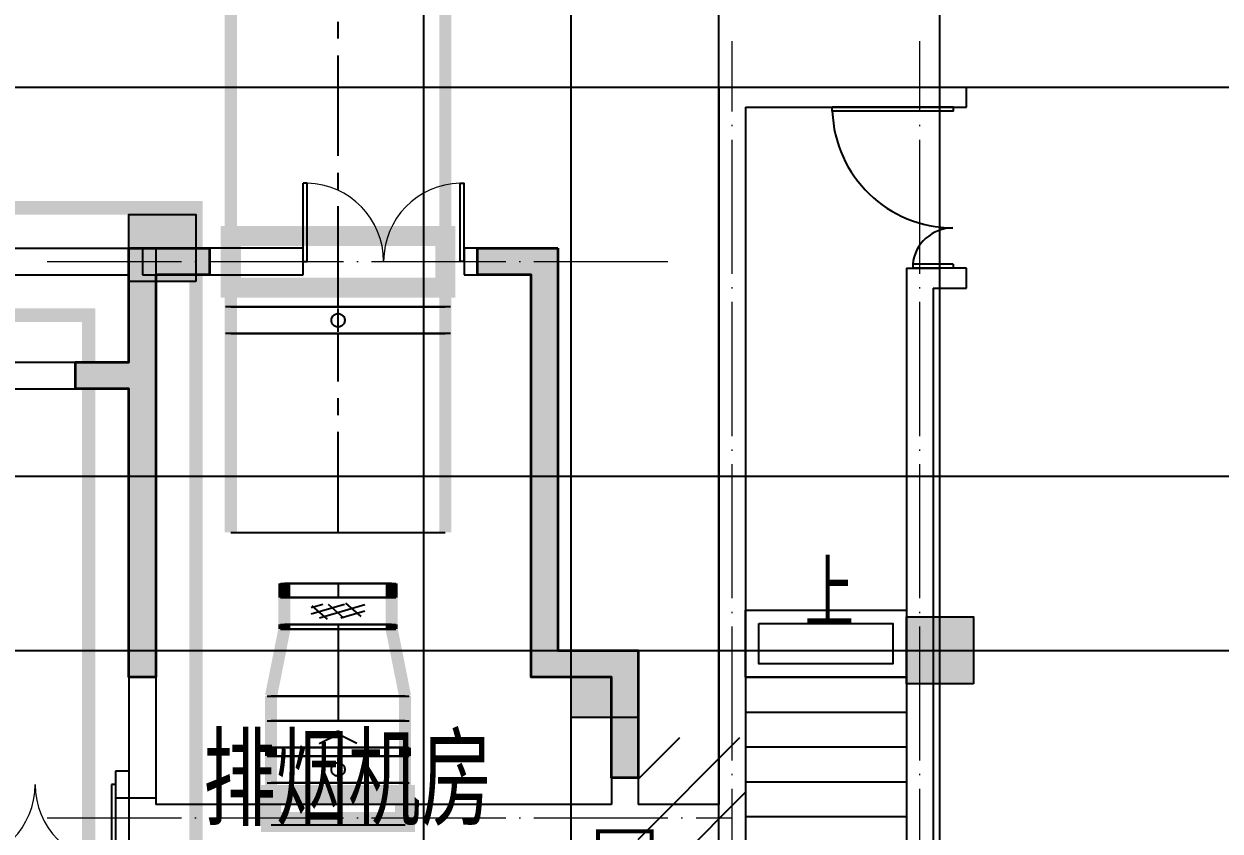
# Model space of a CAD drawing. Extents: x 369444 to 684549, y -549309 to 575337.
# Drawn here: x 479291 to 488215, y 320709 to 326729 of the extents above; entities that cross this region are included whole.
import ezdxf

# ---------------------------------------------------------------- set-up
doc = ezdxf.new("R2010")
doc.units = 0
doc.header["$LTSCALE"] = 1000
doc.header["$MEASUREMENT"] = 0
for name, pattern in [('CENTER2', [1.125, 0.75, -0.125, 0.125, -0.125]), ('DASH', [0.35, 0.25, -0.1]), ('DOTE', [2.42, 2, -0.2, 0.02, -0.2])]:
    doc.linetypes.add(name, pattern=pattern)
for name, color, linetype in [('1-标高箭头', 3, 'Continuous'), ('COLUMN', 9, 'Continuous'), ('DOTE', 1, 'Continuous'), ('DUCT-排烟中心线', 5, 'CENTER2'), ('DUCT-排烟法兰', 4, 'Continuous'), ('DUCT-排烟管', 2, 'Continuous'), ('DUCT-排烟管端线', 4, 'Continuous'), ('DUCT-排烟阀门', 7, 'Continuous'), ('STAIR', 2, 'Continuous'), ('WALL', 9, 'Continuous'), ('WINDOW', 4, 'Continuous'), ('填充', 8, 'Continuous'), ('排水', 61, 'Continuous'), ('砼墙', 151, 'Continuous'), ('立面填充1图层', 8, 'Continuous'), ('防火分区线', 7, 'Continuous'), ('颜洞口', 1, 'Continuous'), ('风管标注', 3, 'Continuous')]:
    doc.layers.add(name, color=color, linetype=linetype)
doc.layers.add('DOTE2', color=122, linetype='DOTE', lineweight=9)
doc.layers.add('TEXT', color=7, linetype='Continuous', lineweight=13)
doc.styles.add('_HZTXT', font='txt.shx', dxfattribs={"width": 0.8, "bigfont": 'HZTXT.shx'})
doc.styles.add('_TCH_DIM', font='SIMPLEX', dxfattribs={"bigfont": 'GBCBIG'})

# ---------------------------------------------------------------- blocks, each defined once
blk = doc.blocks.new('$DorLib2D$00000002')
for p, q in [((-0.5, 0), (-0.5, 0.4875)), ((-0.475, 0.4875), (-0.5, 0.4875)), ((-0.475, 0), (-0.475, 0.4875)), ((0.475, 0), (0.475, 0.4875)), ((0.475, 0.4875), (0.5, 0.4875)), ((0.5, 0), (0.5, 0.4875)), ((-0.5, 0), (-0.475, 0)), ((0.5, 0), (0.475, 0))]:
    blk.add_line(p, q)
at = {"lineweight": 13}
for centre, start, end in [((-0.4875, 0), 0, 88.53072), ((0.4875, 0), 91.46928, 180)]:
    blk.add_arc(centre, 0.4875, start, end, dxfattribs=at)
blk = doc.blocks.new('$DorLib2D$00000225')
at = {"color": 0}
for p, q in [((0.475, -0.0014), (0.475, 0.7521)), ((0.475, 0.7521), (0.5, 0.7521)), ((0.5, -0.0014), (0.5, 0.7521)), ((-0.5, 0), (-0.5, 0.252)), ((-0.475, 0.252), (-0.5, 0.252)), ((-0.475, 0), (-0.475, 0.252)), ((-0.475, 0), (-0.5, 0)), ((0.475, -0.0014), (0.5, -0.0014))]:
    blk.add_line(p, q, dxfattribs=at)
for centre, radius, start, end in [((0.5046, -0.0019), 0.7546, 92.24927, 179.72377), ((-0.5008, 0.0026), 0.2508, 359.78987, 84.09744)]:
    blk.add_arc(centre, radius, start, end, dxfattribs=at)
blk = doc.blocks.new('A$C1A4D5ED0')
at = {"layer": '填充'}
h = blk.add_hatch(color=256, dxfattribs=at)
h.dxf.hatch_style = 1
h.paths.add_polyline_path([(38400, 10550), (38400, 10350), (38000, 10350), (38000, 9500), (38000, 7350), (37800, 7350), (37800, 9500), (37400, 9500), (37400, 9700), (37800, 9700), (37800, 10550)])
h = blk.add_hatch(color=256, dxfattribs=at)
h.dxf.hatch_style = 1
h.paths.add_polyline_path([(41000, 10550), (41000, 7550), (41600, 7550), (41600, 6600), (41400, 6600), (41400, 7350), (40800, 7350), (40800, 10350), (40400, 10350), (40400, 10550)])
at = {"layer": '砼墙', "lineweight": 35, "ltscale": 1}
for points in [[(38400, 10550), (38400, 10350), (38000, 10350), (38000, 9500), (38000, 7350), (37800, 7350), (37800, 9500), (37400, 9500), (37400, 9700), (37800, 9700), (37800, 10550)], [(41000, 10550), (41000, 7550), (41600, 7550), (41600, 6600), (41400, 6600), (41400, 7350), (40800, 7350), (40800, 10350), (40400, 10350), (40400, 10550)]]:
    blk.add_lwpolyline(points, close=True, dxfattribs=at)
blk = doc.blocks.new('column500')
h = blk.add_hatch(color=0)
h.dxf.hatch_style = 1
h.paths.add_polyline_path([(-216380.9, -381439.9), (-215880.9, -381439.9), (-215880.9, -380939.9), (-216380.9, -380939.9)])
at = {"color": 0}
blk.add_lwpolyline([(-216380.9, -381439.9), (-215880.9, -381439.9), (-215880.9, -380939.9), (-216380.9, -380939.9)], close=True, dxfattribs=at)
blk = doc.blocks.new('N-风管')
at = {"layer": 'DUCT-排烟中心线', "color": 0}
for p, q in [((38489317590.668167, 3905419092.308393), (38489317590.668159, 3905432579.813694)), ((38489317590.668167, 3905417410.27163), (38489317590.668167, 3905418892.108393)), ((38489317590.668167, 3905417030.171629), (38489317590.668167, 3905416924.431392)), ((38489317590.668167, 3905416724.031393), (38489317590.668167, 3905416689.456676)), ((38489317590.668167, 3905416689.456676), (38489317590.668167, 3905416189.456676)), ((38489317590.668167, 3905416189.456676), (38489317590.668167, 3905416006.251187)), ((38489317590.668167, 3905415805.851188), (38489317590.668167, 3905415742.248889)), ((38489317590.668167, 3905415541.848889), (38489317590.668167, 3905415230.37163)), ((38489317590.668167, 3905415541.848889), (38489317590.668167, 3905415230.37163))]:
    blk.add_line(p, q, dxfattribs=at)
at = {"layer": 'DUCT-排烟法兰', "color": 0}
for p, q in [((38489318430.668167, 3905419092.408393), (38489316750.668167, 3905419092.408393)), ((38489318430.668167, 3905418892.208393), (38489316750.668167, 3905418892.208393)), ((38489317160.668167, 3905417030.271629), (38489318020.668167, 3905417030.271629)), ((38489317160.668167, 3905416924.331392), (38489318020.668167, 3905416924.331392)), ((38489317160.668167, 3905416724.131392), (38489318020.668167, 3905416724.131392)), ((38489317160.668167, 3905416689.356677), (38489318020.668167, 3905416689.356677)), ((38489317060.668167, 3905416189.556677), (38489318120.668167, 3905416189.556677)), ((38489317060.668167, 3905415742.148889), (38489318120.668167, 3905415742.148889)), ((38489317060.668167, 3905415541.948889), (38489318120.668167, 3905415541.948889)), ((38489317060.668167, 3905415541.948889), (38489318120.668167, 3905415541.948889))]:
    blk.add_line(p, q, dxfattribs=at)
at = {"layer": 'DUCT-排烟法兰', "color": 0, "linetype": 'ByBlock'}
for p, q in [((38489317060.668167, 3905416006.151187), (38489318120.668167, 3905416006.151187)), ((38489317060.668167, 3905415805.951188), (38489318120.668167, 3905415805.951188))]:
    blk.add_line(p, q, dxfattribs=at)
at = {"layer": 'DUCT-排烟管', "color": 0, "const_width": 90}
for points in [[(38489316790.668159, 3905432579.813694), (38489316790.668167, 3905419092.308392)], [(38489318390.668167, 3905419092.308393), (38489318390.668159, 3905432579.813695)], [(38489316790.668167, 3905418892.308393), (38489316790.668167, 3905419092.308393)], [(38489318390.668167, 3905419092.308393), (38489318390.668167, 3905418892.308393)], [(38489316790.668167, 3905418892.108393), (38489316790.668167, 3905417410.27163)], [(38489318390.668167, 3905417410.27163), (38489318390.668167, 3905418892.108393)], [(38489317190.668167, 3905417030.171629), (38489317190.668167, 3905416924.431392)], [(38489317990.668167, 3905416924.431392), (38489317990.668167, 3905417030.171629)], [(38489317190.668167, 3905416724.231392), (38489317190.668167, 3905416924.231392)], [(38489317990.668167, 3905416924.231392), (38489317990.668167, 3905416724.231392)], [(38489317190.668167, 3905416689.456676), (38489317090.668167, 3905416189.456676)], [(38489317190.668167, 3905416724.031393), (38489317190.668167, 3905416689.456676)], [(38489317990.668167, 3905416689.456676), (38489317990.668167, 3905416724.031393)], [(38489317990.668167, 3905416689.456676), (38489318090.668167, 3905416189.456676)], [(38489317090.668167, 3905416189.456676), (38489317090.668167, 3905416006.251187)], [(38489318090.668167, 3905416006.251187), (38489318090.668167, 3905416189.456676)], [(38489317090.668167, 3905415806.051188), (38489317090.668167, 3905416006.051188)], [(38489318090.668167, 3905416006.051188), (38489318090.668167, 3905415806.051188)], [(38489317090.668167, 3905415805.851188), (38489317090.668167, 3905415742.248889)], [(38489318090.668167, 3905415742.248889), (38489318090.668167, 3905415805.851188)], [(38489317090.668167, 3905415542.048889), (38489317090.668167, 3905415742.048889)], [(38489318090.668167, 3905415742.048889), (38489318090.668167, 3905415542.048889)], [(38489317090.668167, 3905415541.848889), (38489317090.668167, 3905415230.37163)], [(38489317090.668167, 3905415541.848889), (38489317090.668167, 3905415230.37163)], [(38489318090.668167, 3905415230.37163), (38489318090.668167, 3905415541.848889)], [(38489318090.668167, 3905415230.37163), (38489318090.668167, 3905415541.848889)]]:
    blk.add_lwpolyline(points, dxfattribs=at)
at = {"layer": 'DUCT-排烟管端线', "color": 0}
for p, q in [((38489316790.668167, 3905419092.308392), (38489318390.668167, 3905419092.308393)), ((38489318390.668167, 3905419092.308393), (38489316790.668167, 3905419092.308393)), ((38489318390.668167, 3905418892.308393), (38489316790.668167, 3905418892.308393)), ((38489318390.668167, 3905418892.108393), (38489316790.668167, 3905418892.108393)), ((38489316790.668167, 3905417410.27163), (38489318390.668167, 3905417410.27163)), ((38489317990.668167, 3905417030.171629), (38489317190.668167, 3905417030.171629)), ((38489317190.668167, 3905416924.431392), (38489317990.668167, 3905416924.431392)), ((38489317990.668167, 3905416924.231392), (38489317190.668167, 3905416924.231392)), ((38489317990.668167, 3905416724.231392), (38489317190.668167, 3905416724.231392)), ((38489317990.668167, 3905416724.031393), (38489317190.668167, 3905416724.031393)), ((38489317190.668167, 3905416689.456676), (38489317990.668167, 3905416689.456676)), ((38489317990.668167, 3905416689.456676), (38489317190.668167, 3905416689.456676)), ((38489318090.668167, 3905416189.456676), (38489317090.668167, 3905416189.456676)), ((38489317090.668167, 3905416189.456676), (38489318090.668167, 3905416189.456676)), ((38489317090.668167, 3905416006.251187), (38489318090.668167, 3905416006.251187)), ((38489317090.668167, 3905416006.051188), (38489318090.668167, 3905416006.051188)), ((38489317090.668167, 3905415806.051188), (38489318090.668167, 3905415806.051188)), ((38489318090.668167, 3905415805.851188), (38489317090.668167, 3905415805.851188)), ((38489317090.668167, 3905415742.248889), (38489318090.668167, 3905415742.248889)), ((38489318090.668167, 3905415742.048889), (38489317090.668167, 3905415742.048889)), ((38489318090.668167, 3905415542.048889), (38489317090.668167, 3905415542.048889)), ((38489318090.668167, 3905415541.848889), (38489317090.668167, 3905415541.848889)), ((38489318090.668167, 3905415541.848889), (38489317090.668167, 3905415541.848889)), ((38489317090.668167, 3905415230.37163), (38489318090.668167, 3905415230.37163)), ((38489317090.668167, 3905415230.37163), (38489318090.668167, 3905415230.37163))]:
    blk.add_line(p, q, dxfattribs=at)
at = {"layer": 'DUCT-排烟阀门', "color": 0}
for p, q in [((38489317590.668167, 3905418904.808393), (38489317590.668167, 3905419079.808393)), ((38489317540.76683, 3905418995.447918), (38489317541.553802, 3905419001.677458)), ((38489317540.76683, 3905418989.168866), (38489317540.76683, 3905418995.447918)), ((38489317541.553802, 3905418982.939327), (38489317540.76683, 3905418989.168866)), ((38489317541.553802, 3905419001.677458), (38489317543.115341, 3905419007.759242)), ((38489317543.115341, 3905418976.857543), (38489317541.553802, 3905418982.939327)), ((38489317543.115341, 3905419007.759242), (38489317545.426811, 3905419013.597357)), ((38489317545.426811, 3905418971.019428), (38489317543.115341, 3905418976.857543)), ((38489317545.426811, 3905419013.597357), (38489317548.451767, 3905419019.099732)), ((38489317548.451767, 3905418965.517053), (38489317545.426811, 3905418971.019428)), ((38489317548.451767, 3905419019.099732), (38489317552.142502, 3905419024.179592)), ((38489317552.142502, 3905418960.437193), (38489317548.451767, 3905418965.517053)), ((38489317552.142502, 3905419024.179592), (38489317556.440811, 3905419028.756824)), ((38489317556.440811, 3905418955.859961), (38489317552.142502, 3905418960.437193)), ((38489317556.440811, 3905419028.756824), (38489317561.278908, 3905419032.759242)), ((38489317561.278908, 3905419032.759242), (38489317566.580482, 3905419036.123726)), ((38489317566.580482, 3905419036.123726), (38489317572.26194, 3905419038.797217)), ((38489317572.26194, 3905419038.797217), (38489317578.233673, 3905419040.737551)), ((38489317578.233673, 3905419040.737551), (38489317584.401497, 3905419041.914127)), ((38489317584.401497, 3905419041.914127), (38489317590.668167, 3905419042.308393)), ((38489317590.668167, 3905419042.308393), (38489317596.93483, 3905419041.914128)), ((38489317596.93483, 3905419041.914128), (38489317603.102661, 3905419040.737551)), ((38489317603.102661, 3905419040.737551), (38489317609.074387, 3905419038.797217)), ((38489317609.074387, 3905419038.797217), (38489317614.755852, 3905419036.123727)), ((38489317614.755852, 3905419036.123727), (38489317620.057426, 3905419032.759243)), ((38489317620.057426, 3905419032.759243), (38489317624.895523, 3905419028.756824)), ((38489317624.895523, 3905419028.756824), (38489317629.193832, 3905419024.179592)), ((38489317629.193832, 3905418960.437193), (38489317624.895523, 3905418955.859961)), ((38489317629.193832, 3905419024.179592), (38489317632.88456, 3905419019.099732)), ((38489317632.88456, 3905418965.517053), (38489317629.193832, 3905418960.437193)), ((38489317632.88456, 3905419019.099732), (38489317635.909523, 3905419013.597357)), ((38489317635.909523, 3905418971.019428), (38489317632.88456, 3905418965.517053)), ((38489317635.909523, 3905419013.597357), (38489317638.220993, 3905419007.759243)), ((38489317638.220993, 3905418976.857543), (38489317635.909523, 3905418971.019428)), ((38489317638.220993, 3905419007.759243), (38489317639.782532, 3905419001.677458)), ((38489317639.782532, 3905418982.939327), (38489317638.220993, 3905418976.857543)), ((38489317639.782532, 3905419001.677458), (38489317640.569504, 3905418995.447919)), ((38489317640.569504, 3905418989.168867), (38489317639.782532, 3905418982.939327)), ((38489317640.569504, 3905418995.447919), (38489317640.569504, 3905418989.168867)), ((38489317561.278908, 3905418951.857543), (38489317556.440811, 3905418955.859961)), ((38489317566.580482, 3905418948.493058), (38489317561.278908, 3905418951.857543)), ((38489317572.26194, 3905418945.819568), (38489317566.580482, 3905418948.493058)), ((38489317578.233673, 3905418943.879234), (38489317572.26194, 3905418945.819568)), ((38489317584.401497, 3905418942.702657), (38489317578.233673, 3905418943.879234)), ((38489317590.668167, 3905418942.308393), (38489317584.401497, 3905418942.702657)), ((38489317596.93483, 3905418942.702658), (38489317590.668167, 3905418942.308393)), ((38489317603.102661, 3905418943.879234), (38489317596.93483, 3905418942.702658)), ((38489317609.074387, 3905418945.819568), (38489317603.102661, 3905418943.879234)), ((38489317614.755852, 3905418948.493059), (38489317609.074387, 3905418945.819568)), ((38489317620.057426, 3905418951.857543), (38489317614.755852, 3905418948.493059)), ((38489317624.895523, 3905418955.859961), (38489317620.057426, 3905418951.857543)), ((38489317390.668167, 3905416802.8595), (38489317637.907654, 3905416874.231392)), ((38489317390.668167, 3905416849.047522), (38489317477.907654, 3905416874.231392)), ((38489317393.829659, 3905416862.624241), (38489317509.299713, 3905416762.624241)), ((38489317451.497498, 3905416774.231392), (38489317790.668167, 3905416872.141532)), ((38489317516.366783, 3905416874.231392), (38489317631.836838, 3905416774.231392)), ((38489317611.497498, 3905416774.231392), (38489317790.668167, 3905416825.953511)), ((38489317645.864151, 3905416882.356397), (38489317761.334213, 3905416782.356397)), ((38489317579.003357, 3905415924.890477), (38489317582.663696, 3905415926.713107)), ((38489317582.663696, 3905415926.713107), (38489317586.596603, 3905415927.832119)), ((38489317586.596603, 3905415927.832119), (38489317590.668167, 3905415928.209407)), ((38489317590.668167, 3905415928.209407), (38489317594.739731, 3905415927.832124)), ((38489317594.739731, 3905415927.832124), (38489317598.672638, 3905415926.713118)), ((38489317598.672638, 3905415926.713118), (38489317602.33297, 3905415924.890494)), ((38489317450.668167, 3905415836.051188), (38489317590.668167, 3905415906.051188)), ((38489317568.604469, 3905415908.095674), (38489317569.355827, 3905415912.115057)), ((38489317568.604469, 3905415904.006669), (38489317568.604469, 3905415908.095674)), ((38489317569.355827, 3905415899.987288), (38489317568.604469, 3905415904.006669)), ((38489317569.355827, 3905415912.115057), (38489317570.832947, 3905415915.927942)), ((38489317570.832947, 3905415896.174405), (38489317569.355827, 3905415899.987288)), ((38489317570.832947, 3905415915.927942), (38489317572.985527, 3905415919.404486)), ((38489317572.985527, 3905415892.697864), (38489317570.832947, 3905415896.174405)), ((38489317572.985527, 3905415919.404486), (38489317575.740273, 3905415922.426299)), ((38489317575.740273, 3905415889.676055), (38489317572.985527, 3905415892.697864)), ((38489317575.66201, 3905415906.05118), (38489317575.950348, 3905415908.978737)), ((38489317575.950348, 3905415903.123624), (38489317575.66201, 3905415906.05118)), ((38489317575.740273, 3905415922.426299), (38489317579.003357, 3905415924.890477)), ((38489317579.003357, 3905415887.211881), (38489317575.740273, 3905415889.676055)), ((38489317575.950348, 3905415908.978737), (38489317576.804283, 3905415911.793789)), ((38489317576.804283, 3905415900.308572), (38489317575.950348, 3905415903.123624)), ((38489317576.804283, 3905415911.793789), (38489317578.191002, 3905415914.388157)), ((38489317578.191002, 3905415897.714206), (38489317576.804283, 3905415900.308572)), ((38489317578.191002, 3905415914.388157), (38489317580.057213, 3905415916.662139)), ((38489317580.057213, 3905415895.440225), (38489317578.191002, 3905415897.714206)), ((38489317582.663696, 3905415885.389257), (38489317579.003357, 3905415887.211881)), ((38489317579.948036, 3905415905.540527), (38489317580.04512, 3905415907.578553)), ((38489317580.238411, 3905415903.520958), (38489317579.948036, 3905415905.540527)), ((38489317580.04512, 3905415907.578553), (38489317580.526154, 3905415909.561376)), ((38489317580.057213, 3905415916.662139), (38489317582.331192, 3905415918.528349)), ((38489317582.331192, 3905415893.574018), (38489317580.057213, 3905415895.440225)), ((38489317580.905739, 3905415901.592838), (38489317580.238411, 3905415903.520958)), ((38489317580.526154, 3905415909.561376), (38489317581.373734, 3905415911.417332)), ((38489317581.925903, 3905415899.825854), (38489317580.905739, 3905415901.592838)), ((38489317581.373734, 3905415911.417332), (38489317582.557251, 3905415913.079341)), ((38489317583.262039, 3905415898.28387), (38489317581.925903, 3905415899.825854)), ((38489317582.331192, 3905415918.528349), (38489317584.92556, 3905415919.915069)), ((38489317584.92556, 3905415892.187301), (38489317582.331192, 3905415893.574018)), ((38489317582.557251, 3905415913.079341), (38489317584.033913, 3905415914.487334)), ((38489317586.596603, 3905415884.270251), (38489317582.663696, 3905415885.389257)), ((38489317584.865852, 3905415897.022617), (38489317583.262039, 3905415898.28387)), ((38489317584.033913, 3905415914.487334), (38489317585.750351, 3905415915.590423)), ((38489317586.679382, 3905415896.08768), (38489317584.865852, 3905415897.022617)), ((38489317584.92556, 3905415919.915069), (38489317587.740608, 3905415920.769007)), ((38489317587.740608, 3905415891.333365), (38489317584.92556, 3905415892.187301)), ((38489317585.750351, 3905415915.590423), (38489317587.644531, 3905415916.348739)), ((38489317590.668167, 3905415883.892968), (38489317586.596603, 3905415884.270251)), ((38489317588.63707, 3905415895.51285), (38489317586.679382, 3905415896.08768)), ((38489317587.644531, 3905415916.348739), (38489317589.647987, 3905415916.734875)), ((38489317587.740608, 3905415920.769007), (38489317590.668167, 3905415921.057347)), ((38489317590.668167, 3905415891.045028), (38489317587.740608, 3905415891.333365)), ((38489317590.668167, 3905415895.318903), (38489317588.63707, 3905415895.51285)), ((38489317589.647987, 3905415916.734875), (38489317591.688339, 3905415916.734875)), ((38489317590.668167, 3905415921.057347), (38489317593.595734, 3905415920.76901)), ((38489317730.668167, 3905415836.051188), (38489317590.668167, 3905415906.051188)), ((38489317592.699257, 3905415895.512849), (38489317590.668167, 3905415895.318903)), ((38489317593.595734, 3905415891.333368), (38489317590.668167, 3905415891.045028)), ((38489317594.739731, 3905415884.270257), (38489317590.668167, 3905415883.892968)), ((38489317591.688339, 3905415916.734875), (38489317593.691803, 3905415916.348738)), ((38489317594.656952, 3905415896.087678), (38489317592.699257, 3905415895.512849)), ((38489317593.595734, 3905415920.76901), (38489317596.410767, 3905415919.915074)), ((38489317596.410767, 3905415892.187306), (38489317593.595734, 3905415891.333368)), ((38489317593.691803, 3905415916.348738), (38489317595.585983, 3905415915.590421)), ((38489317596.470482, 3905415897.022614), (38489317594.656952, 3905415896.087678)), ((38489317598.672638, 3905415885.389268), (38489317594.739731, 3905415884.270257)), ((38489317595.585983, 3905415915.590421), (38489317597.302422, 3905415914.487331)), ((38489317596.410767, 3905415919.915074), (38489317599.005142, 3905415918.528358)), ((38489317599.005142, 3905415893.574026), (38489317596.410767, 3905415892.187306)), ((38489317598.074303, 3905415898.283866), (38489317596.470482, 3905415897.022614)), ((38489317597.302422, 3905415914.487331), (38489317598.779083, 3905415913.079337)), ((38489317599.410431, 3905415899.82585), (38489317598.074303, 3905415898.283866)), ((38489317602.33297, 3905415887.211898), (38489317598.672638, 3905415885.389268)), ((38489317598.779083, 3905415913.079337), (38489317599.962601, 3905415911.417327)), ((38489317599.005142, 3905415918.528358), (38489317601.279121, 3905415916.66215)), ((38489317601.279121, 3905415895.440236), (38489317599.005142, 3905415893.574026)), ((38489317600.430603, 3905415901.592834), (38489317599.410431, 3905415899.82585)), ((38489317599.962601, 3905415911.417327), (38489317600.810188, 3905415909.561371)), ((38489317601.097923, 3905415903.520953), (38489317600.430603, 3905415901.592834)), ((38489317600.810188, 3905415909.561371), (38489317601.291206, 3905415907.578548)), ((38489317601.388298, 3905415905.540523), (38489317601.097923, 3905415903.520953)), ((38489317601.279121, 3905415916.66215), (38489317603.145332, 3905415914.388169)), ((38489317603.145332, 3905415897.714218), (38489317601.279121, 3905415895.440236)), ((38489317601.291206, 3905415907.578548), (38489317601.388298, 3905415905.540523)), ((38489317602.33297, 3905415924.890494), (38489317605.596062, 3905415922.42632)), ((38489317605.596062, 3905415889.676076), (38489317602.33297, 3905415887.211898)), ((38489317603.145332, 3905415914.388169), (38489317604.532051, 3905415911.793803)), ((38489317604.532051, 3905415900.308586), (38489317603.145332, 3905415897.714218)), ((38489317604.532051, 3905415911.793803), (38489317605.385986, 3905415908.978751)), ((38489317605.385986, 3905415903.123638), (38489317604.532051, 3905415900.308586)), ((38489317605.385986, 3905415908.978751), (38489317605.674316, 3905415906.051195)), ((38489317605.674316, 3905415906.051195), (38489317605.385986, 3905415903.123638)), ((38489317605.596062, 3905415922.42632), (38489317608.350807, 3905415919.404511)), ((38489317608.350807, 3905415892.697889), (38489317605.596062, 3905415889.676076)), ((38489317608.350807, 3905415919.404511), (38489317610.503387, 3905415915.92797)), ((38489317610.503387, 3905415896.174433), (38489317608.350807, 3905415892.697889)), ((38489317610.503387, 3905415915.92797), (38489317611.980507, 3905415912.115088)), ((38489317611.980507, 3905415899.987318), (38489317610.503387, 3905415896.174433)), ((38489317611.980507, 3905415912.115088), (38489317612.731857, 3905415908.095706)), ((38489317612.731857, 3905415904.006701), (38489317611.980507, 3905415899.987318)), ((38489317612.731857, 3905415908.095706), (38489317612.731857, 3905415904.006701)), ((38489317543.115341, 3905415657.499739), (38489317545.426811, 3905415663.337853)), ((38489317545.426811, 3905415663.337853), (38489317548.451767, 3905415668.840229)), ((38489317548.451767, 3905415668.840229), (38489317552.142502, 3905415673.920088)), ((38489317552.142502, 3905415673.920088), (38489317556.440811, 3905415678.497321)), ((38489317556.440811, 3905415678.497321), (38489317561.278908, 3905415682.499739)), ((38489317561.278908, 3905415682.499739), (38489317566.580482, 3905415685.864223)), ((38489317566.580482, 3905415685.864223), (38489317572.26194, 3905415688.537714)), ((38489317572.26194, 3905415688.537714), (38489317578.233673, 3905415690.478047)), ((38489317578.233673, 3905415690.478047), (38489317584.401497, 3905415691.654624)), ((38489317584.401497, 3905415691.654624), (38489317590.668167, 3905415692.048889)), ((38489317590.668167, 3905415554.548889), (38489317590.668167, 3905415729.548889)), ((38489317590.668167, 3905415692.048889), (38489317596.93483, 3905415691.654624)), ((38489317596.93483, 3905415691.654624), (38489317603.102661, 3905415690.478047)), ((38489317603.102661, 3905415690.478047), (38489317609.074387, 3905415688.537714)), ((38489317609.074387, 3905415688.537714), (38489317614.755852, 3905415685.864223)), ((38489317614.755852, 3905415685.864223), (38489317620.057426, 3905415682.499739)), ((38489317620.057426, 3905415682.499739), (38489317624.895523, 3905415678.497321)), ((38489317624.895523, 3905415678.497321), (38489317629.193832, 3905415673.920089)), ((38489317629.193832, 3905415673.920089), (38489317632.88456, 3905415668.840229)), ((38489317632.88456, 3905415668.840229), (38489317635.909523, 3905415663.337854)), ((38489317635.909523, 3905415663.337854), (38489317638.220993, 3905415657.499739)), ((38489317540.76683, 3905415645.188415), (38489317541.553802, 3905415651.417955)), ((38489317540.76683, 3905415638.909363), (38489317540.76683, 3905415645.188415)), ((38489317541.553802, 3905415632.679823), (38489317540.76683, 3905415638.909363)), ((38489317541.553802, 3905415651.417955), (38489317543.115341, 3905415657.499739)), ((38489317543.115341, 3905415626.598039), (38489317541.553802, 3905415632.679823)), ((38489317545.426811, 3905415620.759924), (38489317543.115341, 3905415626.598039)), ((38489317548.451767, 3905415615.257549), (38489317545.426811, 3905415620.759924)), ((38489317552.142502, 3905415610.17769), (38489317548.451767, 3905415615.257549)), ((38489317556.440811, 3905415605.600458), (38489317552.142502, 3905415610.17769)), ((38489317561.278908, 3905415601.598039), (38489317556.440811, 3905415605.600458)), ((38489317566.580482, 3905415598.233555), (38489317561.278908, 3905415601.598039)), ((38489317572.26194, 3905415595.560065), (38489317566.580482, 3905415598.233555)), ((38489317578.233673, 3905415593.619731), (38489317572.26194, 3905415595.560065)), ((38489317584.401497, 3905415592.443154), (38489317578.233673, 3905415593.619731)), ((38489317590.668167, 3905415592.048889), (38489317584.401497, 3905415592.443154)), ((38489317596.93483, 3905415592.443154), (38489317590.668167, 3905415592.048889)), ((38489317603.102661, 3905415593.619731), (38489317596.93483, 3905415592.443154)), ((38489317609.074387, 3905415595.560065), (38489317603.102661, 3905415593.619731)), ((38489317614.755852, 3905415598.233555), (38489317609.074387, 3905415595.560065)), ((38489317620.057426, 3905415601.59804), (38489317614.755852, 3905415598.233555)), ((38489317624.895523, 3905415605.600458), (38489317620.057426, 3905415601.59804)), ((38489317629.193832, 3905415610.17769), (38489317624.895523, 3905415605.600458)), ((38489317632.88456, 3905415615.25755), (38489317629.193832, 3905415610.17769)), ((38489317635.909523, 3905415620.759925), (38489317632.88456, 3905415615.25755)), ((38489317638.220993, 3905415626.59804), (38489317635.909523, 3905415620.759925)), ((38489317638.220993, 3905415657.499739), (38489317639.782532, 3905415651.417955)), ((38489317639.782532, 3905415632.679823), (38489317638.220993, 3905415626.59804)), ((38489317639.782532, 3905415651.417955), (38489317640.569504, 3905415645.188416)), ((38489317640.569504, 3905415638.909363), (38489317639.782532, 3905415632.679823)), ((38489317640.569504, 3905415645.188416), (38489317640.569504, 3905415638.909363))]:
    blk.add_line(p, q, dxfattribs=at)
at = {"layer": '颜洞口', "color": 0, "const_width": 150}
for points, elevation in [([(38489318390.661087, 3905419235.898621), (38489316790.670326, 3905419235.898621), (38489316790.670326, 3905419620.755925), (38489318390.661087, 3905419620.755925)], -2999.999998), ([(38489317090.668167, 3905415451.733544), (38489318090.668167, 3905415451.733544), (38489318090.668167, 3905415251.194768), (38489317090.668167, 3905415251.194768)], 0.000002)]:
    blk.add_lwpolyline(points, close=True, dxfattribs=dict(at, elevation=elevation))

msp = doc.modelspace()

# ---------------------------------------------------------------- hatches: boundary and pattern name
at = {"layer": '填充'}
h = msp.add_hatch(dxfattribs=at)
h.set_pattern_fill('ANSI31', color=256, scale=100, angle=585, style=0)
h.set_pattern_definition([(270, (-38490264239.55, -3904847723.4), (158.75, 6e-14), [])])
h.paths.add_polyline_path([(484774.5, 322257), (485774.5, 322257), (485774.5, 321957), (484774.5, 321957)])
at = {"layer": '立面填充1图层'}
h = msp.add_hatch(dxfattribs=at)
h.set_pattern_fill('ANSI31', color=256, scale=200)
h.set_pattern_definition([(45, (-89544.05, 754813.66), (-224.5064, 224.5064), [])])
h.paths.add_polyline_path([(483874.5, 321406.4), (484674.5, 321406.4), (484674.5, 315107), (483874.5, 315006.4)])

# ---------------------------------------------------------------- linework, layer by layer
at = {"layer": '1-标高箭头', "lineweight": -2}
msp.add_lwpolyline([(485274.5, 322063.6, 0, 0, 0), (485274.5, 316377, 120, 0, 0), (485274.5, 315927, 0, 0, 0)], format="xyseb", dxfattribs=at)
at = {"layer": 'DOTE', "color": 8}
for p, q in [((482274.5, 59364.2), (482274.5, 476704.8)), ((483374.5, 59364.2), (483374.5, 476704.8)), ((484474.5, 261807), (484474.5, 476704.8)), ((486124.5, 261807), (486124.5, 476704.8))]:
    msp.add_line(p, q, dxfattribs=at)
at = {"layer": 'DOTE', "color": 8, "lineweight": -2}
for p, q in [((377844.4, 326257.1), (624570.9, 326257.1)), ((377844.4, 323357), (624570.9, 323357)), ((377844.4, 322056.9), (624570.9, 322056.9))]:
    msp.add_line(p, q, dxfattribs=at)
at = {"layer": 'DOTE2', "linetype": 'DOTE', "ltscale": 0.5, "elevation": 0}
for points in [[(484574.5, 313975.3), (484574.5, 326600.3)], [(485974.5, 313975.3), (485974.5, 326600.3)]]:
    msp.add_lwpolyline(points, dxfattribs=at)
at = {"layer": 'DOTE2', "linetype": 'DOTE', "ltscale": 0.5}
for points in [[(479465.2, 324957), (484174.5, 324957)], [(479465.2, 320807), (484574.5, 320807)]]:
    msp.add_lwpolyline(points, dxfattribs=at)
at = {"layer": 'STAIR'}
for p, q in [((484674.5, 321857), (485874.5, 321857)), ((484674.5, 321597), (485874.5, 321597)), ((484674.5, 321337), (485874.5, 321337)), ((484674.5, 321077), (485874.5, 321077)), ((484674.5, 320817), (485874.5, 320817))]:
    msp.add_line(p, q, dxfattribs=at)
at = {"layer": 'WALL'}
for p, q in [((484474.5, 326257), (486324.5, 326257)), ((484474.5, 326257), (484474.5, 320907)), ((486324.5, 326107), (486324.5, 326257)), ((484674.5, 326107), (486124.5, 326107)), ((484674.5, 326107), (484674.5, 320807)), ((486124.5, 326107), (486324.5, 326107)), ((478474.5, 325057), (480274.5, 325057)), ((481374.5, 325057), (480174.5, 325057)), ((480174.5, 325057), (480174.5, 324857)), ((480274.5, 325057), (480274.5, 324107)), ((481374.5, 324857), (481374.5, 325057)), ((483274.5, 325057), (482574.5, 325057)), ((482574.5, 325057), (482574.5, 324857)), ((483274.5, 325057), (483274.5, 322057)), ((478274.5, 324857), (480074.5, 324857)), ((480074.5, 324857), (480074.5, 324207)), ((480174.5, 324857), (481374.5, 324857)), ((482574.5, 324857), (483074.5, 324857)), ((483074.5, 324857), (483074.5, 321857)), ((485874.5, 324907), (486124.5, 324907)), ((485874.5, 324907), (485874.5, 315927)), ((486324.5, 324907), (486124.5, 324907)), ((486324.5, 324757), (486324.5, 324907)), ((486074.5, 324757), (486324.5, 324757)), ((486074.5, 324757), (486074.5, 315727)), ((477274.5, 324207), (480074.5, 324207)), ((480274.5, 324107), (480274.5, 320957)), ((477274.5, 324007), (480074.5, 324007)), ((480074.5, 324007), (480074.5, 321157)), ((483874.5, 322057), (483274.5, 322057)), ((483874.5, 322057), (483874.5, 320907)), ((480074.5, 321857), (480074.5, 320807)), ((480274.5, 321857), (480074.5, 321857)), ((480274.5, 321857), (480274.5, 320907)), ((483674.5, 321857), (483074.5, 321857)), ((483674.5, 321857), (483674.5, 320907)), ((480074.5, 321157), (479974.5, 321157)), ((479974.5, 321157), (479974.5, 320957)), ((479974.5, 320957), (480274.5, 320957)), ((483674.5, 320907), (480274.5, 320907)), ((484474.5, 320907), (483874.5, 320907)), ((480074.5, 320807), (480074.5, 319307)), ((484674.5, 320807), (484674.5, 314507))]:
    msp.add_line(p, q, dxfattribs=at)
at = {"layer": 'WINDOW', "const_width": 30}
msp.add_lwpolyline([(483974.5, 320707), (483574.5, 320707), (483574.5, 319407), (483974.5, 319407)], close=True, dxfattribs=at)
at = {"layer": '排水', "elevation": 0}
msp.add_lwpolyline([(484674.5, 322357), (485874.5, 322357), (485874.5, 321857), (484674.5, 321857), (484674.5, 322357)], dxfattribs=at)
msp.add_lwpolyline([(484774.5, 322257), (485774.5, 322257), (485774.5, 321957), (484774.5, 321957)], close=True, dxfattribs=at)
at = {"layer": '防火分区线', "color": 130, "linetype": 'DASH', "ltscale": 8, "const_width": 100}
for points in [[(451374.5, 314207), (480574.5, 314207), (480574.5, 325357), (477574.5, 325357), (477574.5, 326107), (475074.5, 326107), (475074.5, 332757), (469174.5, 332757), (469174.5, 327857), (467174.5, 327857), (467174.5, 326357), (463974.5, 326357), (463974.5, 327857), (457474.5, 327857), (457474.5, 330557), (456974.5, 330557), (456974.5, 332957), (451874.5, 332957)], [(450574.5, 315007), (479774.5, 315007), (479774.5, 324557), (476774.5, 324557), (476774.5, 325307), (474274.5, 325307), (474274.5, 331957), (469974.5, 331957), (469974.5, 327057), (467974.5, 327057), (467974.5, 325557), (463174.5, 325557), (463174.5, 327057), (456674.5, 327057)]]:
    msp.add_lwpolyline(points, dxfattribs=at)

# ---------------------------------------------------------------- block references
at = {"layer": 'COLUMN', "color": 8, "xscale": -1}
for p in [(264193.6, 706246.8), (269993.6, 703246.9), (267493.6, 702996.9)]:
    msp.add_blockref('column500', p, dxfattribs=at)
at = {"layer": 'WALL'}
msp.add_blockref('A$C1A4D5ED0', (442274.5, 314507), dxfattribs=at)
at = {"layer": 'WINDOW', "xscale": 1200, "yscale": 1200}
for name, p, zscale, rotation in [('$DorLib2D$00000225', (486224.5, 325507), -1200, 90), ('$DorLib2D$00000002', (479374.5, 321057), 1200, 180)]:
    msp.add_blockref(name, p, dxfattribs=dict(at, zscale=zscale, rotation=rotation))
at = {"layer": 'WINDOW', "xscale": 1200, "yscale": 1200, "zscale": 1200}
msp.add_blockref('$DorLib2D$00000002', (481974.5, 324957), dxfattribs=at)
at = {"layer": '风管标注', "color": 8}
msp.add_blockref('N-风管', (-38488835956.2, -3905094473.4), dxfattribs=at)

# ---------------------------------------------------------------- texts
at = {"layer": '1-标高箭头', "color": 7, "style": '_TCH_DIM'}
msp.add_text('上', height=506.4, dxfattribs=at).set_placement((485118.1, 322221.1))
at = {"layer": 'TEXT', "color": 2, "style": '_HZTXT', "width": 0.8}
msp.add_text('排烟机房', height=675, dxfattribs=at).set_placement((480629.2, 320747.4))

doc.saveas('drawing.dxf')
